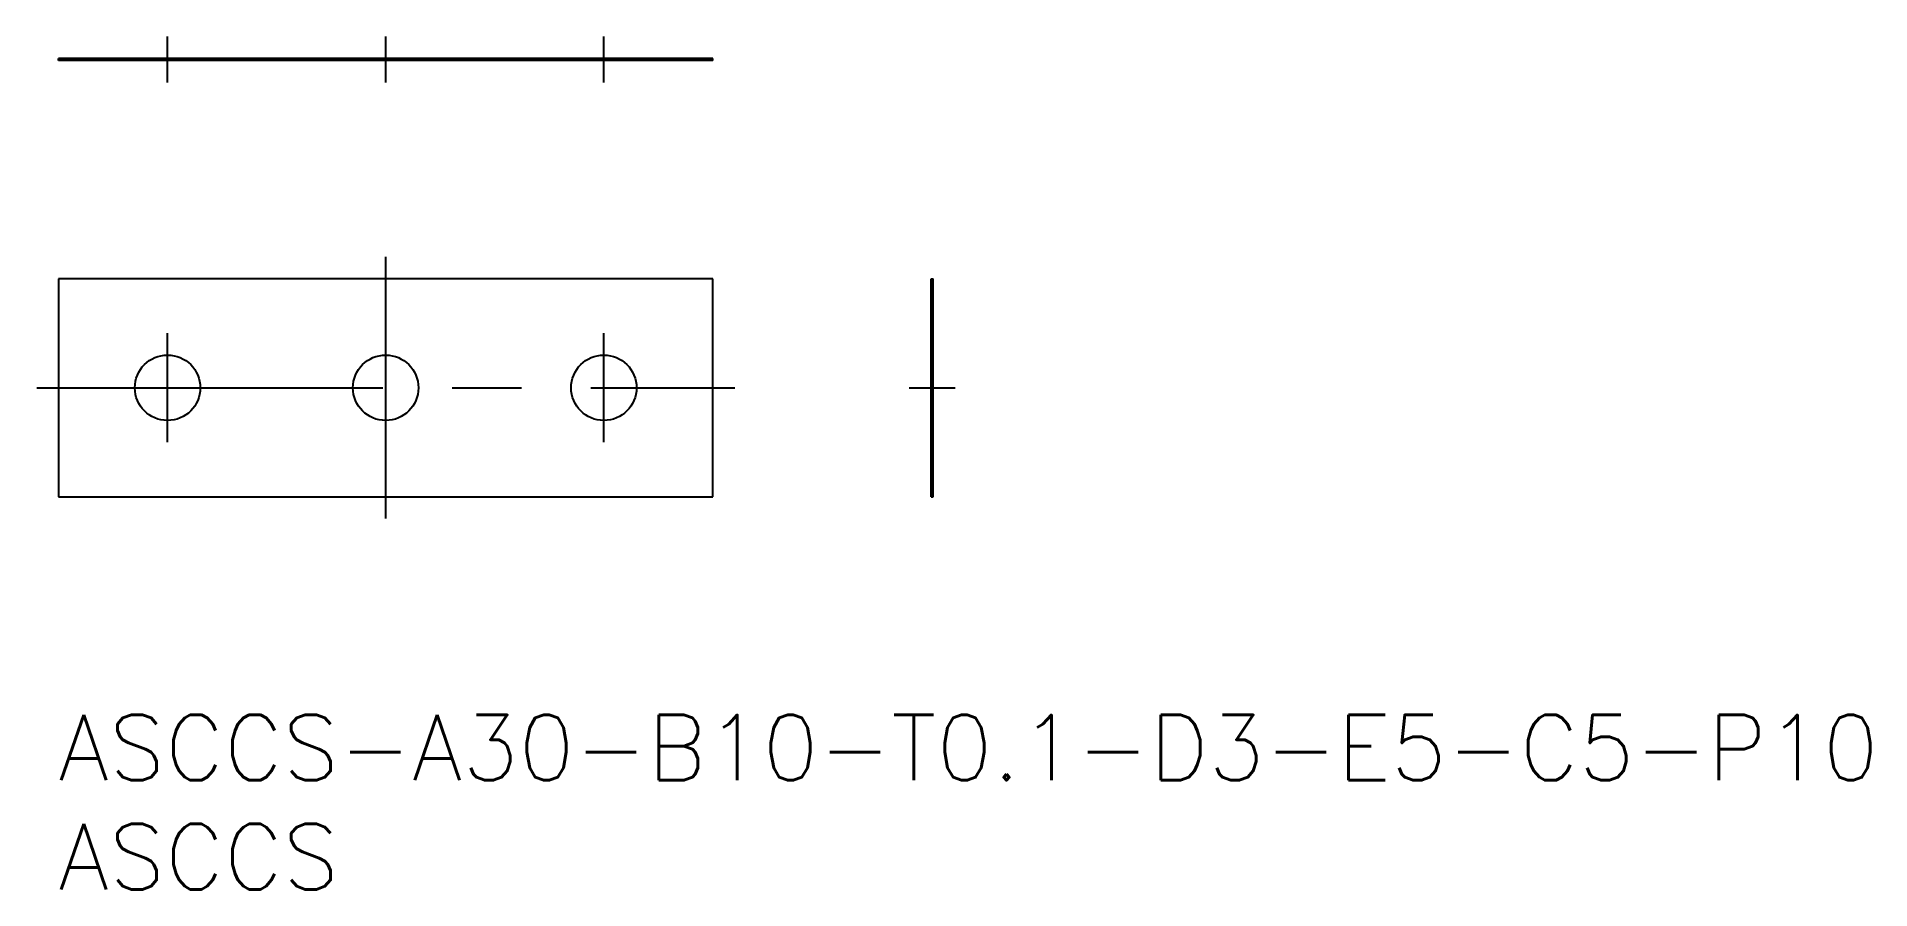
# Model space of a CAD drawing. Extents: x -1 to 83.1, y -8 to 31.1.
import ezdxf

# ---------------------------------------------------------------- set-up
doc = ezdxf.new("R2010")
doc.units = 0
doc.header["$LTSCALE"] = 0.5
doc.linetypes.add('CENTER', pattern=[50.8, 31.75, -6.35, 6.35, -6.35])
doc.linetypes.add('DASHED', pattern=[19.05, 12.7, -6.35])
for name, color, linetype in [('MSM_CENTER', 1, 'CENTER'), ('MSM_CONTINUOUS', 7, 'CONTINUOUS'), ('MSM_DASHED', 4, 'DASHED'), ('MSM_PART_NUMBER', 7, 'CONTINUOUS')]:
    doc.layers.add(name, color=color, linetype=linetype)
doc.styles.get("Standard").update_dxf_attribs({"font": 'txt.shx', "height": 1, "bigfont": 'bigfont.shx'})

# ---------------------------------------------------------------- blocks, each defined once
blk = doc.blocks.new('*U35')
at = {"layer": 'MSM_PART_NUMBER'}
blk.add_text('ASCCS-A30-B10-T0.1-D3-E5-C5-P10', height=3, dxfattribs=at).set_placement((0, -3))
blk = doc.blocks.new('*U36')
at = {"layer": 'MSM_PART_NUMBER'}
blk.add_text('ASCCS', height=3, dxfattribs=at).set_placement((0, -8))

msp = doc.modelspace()

# ---------------------------------------------------------------- linework, layer by layer
at = {"layer": 'MSM_CENTER'}
for p, q in [((5, 29), (5, 31.1)), ((15, 29), (15, 31.1)), ((25, 29), (25, 31.1)), ((15, 9), (15, 21)), ((5, 12.5), (5, 17.5)), ((25, 12.5), (25, 17.5)), ((-1, 15), (31, 15)), ((39, 15), (41.1, 15))]:
    msp.add_line(p, q, dxfattribs=at)
at = {"layer": 'MSM_CONTINUOUS'}
for p, q in [((30, 30.1), (0, 30.1)), ((0, 30), (0, 30.1)), ((30, 30), (0, 30)), ((30, 30), (30, 30.1)), ((30, 20), (0, 20)), ((0, 20), (0, 10)), ((30, 10), (30, 20)), ((40, 20), (40.1, 20)), ((40, 10), (40, 20)), ((40.1, 10), (40.1, 20)), ((0, 10), (30, 10)), ((40, 10), (40.1, 10))]:
    msp.add_line(p, q, dxfattribs=at)
for centre in [(5, 15), (15, 15), (25, 15)]:
    msp.add_circle(centre, 1.5, dxfattribs=at)
at = {"layer": 'MSM_DASHED'}
for p, q in [((3.5, 30.1), (3.5, 30)), ((6.5, 30), (6.5, 30.1)), ((13.5, 30.1), (13.5, 30)), ((16.5, 30), (16.5, 30.1)), ((23.5, 30.1), (23.5, 30)), ((26.5, 30), (26.5, 30.1)), ((40.1, 16.5), (40, 16.5)), ((40, 13.5), (40.1, 13.5))]:
    msp.add_line(p, q, dxfattribs=at)

# ---------------------------------------------------------------- block references
at = {"layer": 'MSM_CONTINUOUS'}
for name in ['*U35', '*U36']:
    msp.add_blockref(name, (0, 0), dxfattribs=at)

doc.saveas('drawing.dxf')
